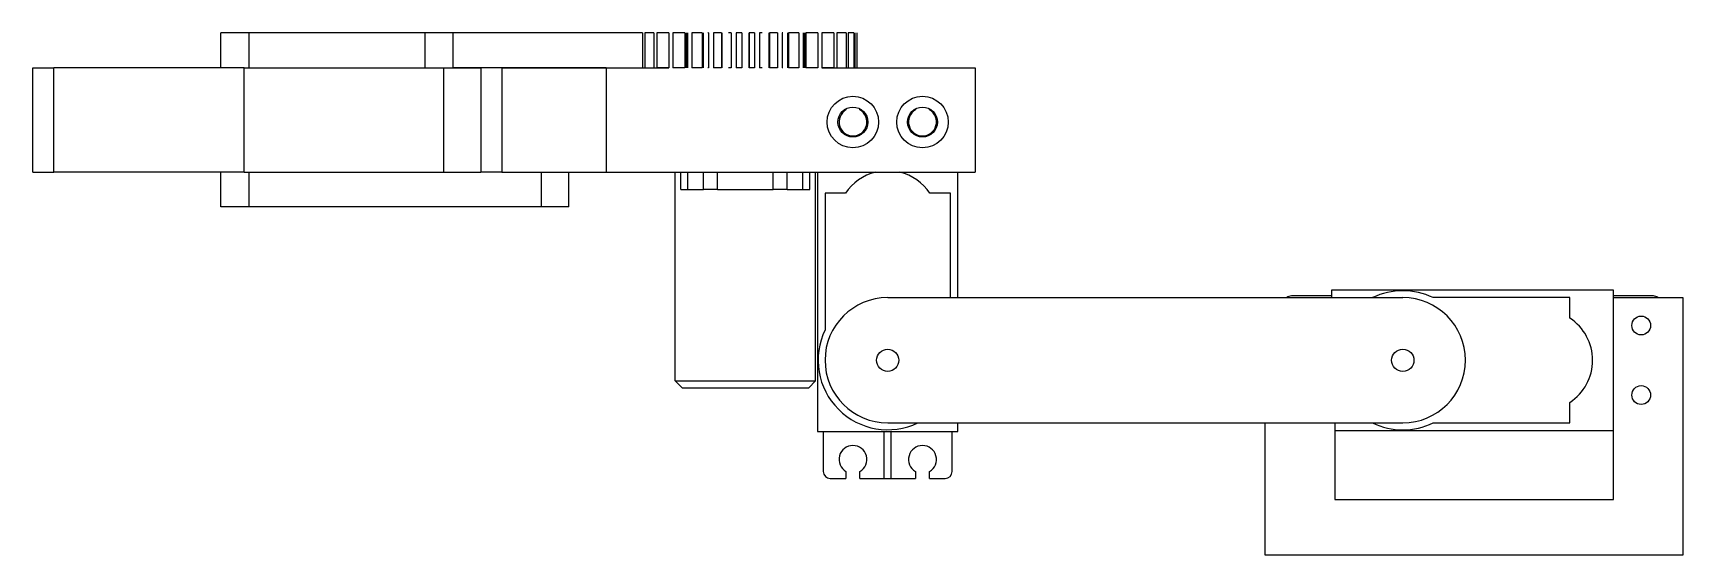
# Model space of a CAD drawing. Header units: millimetres. Extents: x -160 to 77, y 0 to 75.
import ezdxf

# ---------------------------------------------------------------- set-up
doc = ezdxf.new("R2010")
doc.units = ezdxf.units.MM
doc.layers.add('View', color=7, linetype='CONTINUOUS')

msp = doc.modelspace()

# ---------------------------------------------------------------- linework, layer by layer
at = {"layer": 'View'}
for p, q in [((-132.95, 70.03), (-132.95, 75.03)), ((-132.95, 70.03), (-132.95, 75.03)), ((-103.61, 75.03), (-128.95, 75.03)), ((-128.95, 75.03), (-128.95, 70.03)), ((-103.61, 70.03), (-103.61, 75.03)), ((-72.37, 75.03), (-99.61, 75.03)), ((-99.61, 75.03), (-99.61, 70.03)), ((-72.37, 75.03), (-72.37, 70.03)), ((-72.07, 75.03), (-72.07, 70.03)), ((-70.76, 75.03), (-70.76, 70.03)), ((-70.33, 75.03), (-70.33, 70.03)), ((-68.58, 75.03), (-68.58, 70.03)), ((-68.04, 75.03), (-68.04, 70.03)), ((-66.31, 75.03), (-66.31, 70.03)), ((-66.1, 75.03), (-66.1, 70.03)), ((-65.92, 75.03), (-65.92, 70.03)), ((-65.28, 75.03), (-65.28, 70.03)), ((-63.82, 75.03), (-63.82, 70.03)), ((-63.67, 75.03), (-63.67, 70.03)), ((-62.9, 75.03), (-62.9, 70.03)), ((-62.2, 75.03), (-62.2, 70.03)), ((-61.05, 75.03), (-61.05, 70.03)), ((-60.97, 75.03), (-60.97, 70.03)), ((-59.64, 75.03), (-59.64, 70.03)), ((-58.91, 75.03), (-58.91, 70.03)), ((-58.13, 75.03), (-58.13, 70.03)), ((-58.12, 75.03), (-58.12, 70.03)), ((-57.09, 75.03), (-57.09, 70.03)), ((-57.08, 75.03), (-57.08, 70.03)), ((-56.3, 75.03), (-56.3, 70.03)), ((-55.57, 75.03), (-55.57, 70.03)), ((-54.25, 75.03), (-54.25, 70.03)), ((-54.16, 75.03), (-54.16, 70.03)), ((-53.01, 75.03), (-53.01, 70.03)), ((-52.31, 75.03), (-52.31, 70.03)), ((-51.55, 75.03), (-51.55, 70.03)), ((-51.39, 75.03), (-51.39, 70.03)), ((-49.93, 75.03), (-49.93, 70.03)), ((-49.29, 75.03), (-49.29, 70.03)), ((-49.11, 75.03), (-49.11, 70.03)), ((-48.9, 75.03), (-48.9, 70.03)), ((-47.18, 75.03), (-47.18, 70.03)), ((-46.63, 75.03), (-46.63, 70.03)), ((-44.88, 75.03), (-44.88, 70.03)), ((-44.45, 75.03), (-44.45, 70.03)), ((-43.14, 75.03), (-43.14, 70.03)), ((-42.84, 75.03), (-42.84, 70.03)), ((-42.04, 75.03), (-42.04, 70.03)), ((-41.88, 75.03), (-41.88, 70.03)), ((-41.61, 75.03), (-41.61, 70.03)), ((-159.95, 55.03), (-159.95, 70.03)), ((-129.62, 70.03), (-156.95, 70.03)), ((-156.95, 55.03), (-156.95, 70.03)), ((-129.62, 55.03), (-129.62, 70.03)), ((-129.62, 70.03), (-100.94, 70.03)), ((-100.94, 55.03), (-100.94, 70.03)), ((-77.61, 70.03), (-99.61, 70.03)), ((-95.63, 70.03), (-95.63, 55.03)), ((-92.61, 70.03), (-77.61, 70.03)), ((-92.61, 70.03), (-92.61, 55.03)), ((-77.61, 70.03), (-77.61, 55.03)), ((-77.61, 70.03), (-68.58, 70.03)), ((-46.63, 70.03), (-24.61, 70.03)), ((-24.61, 70.03), (-24.61, 55.03)), ((-43.16, 64.13), (-43.16, 63.96)), ((-41.16, 63.96), (-41.16, 64.13)), ((-33.16, 64.13), (-33.16, 63.96)), ((-31.16, 63.96), (-31.16, 64.13)), ((-129.62, 55.03), (-156.95, 55.03)), ((-132.95, 50.03), (-132.95, 55.03)), ((-132.95, 50.03), (-132.95, 55.03)), ((-129.62, 55.03), (-100.94, 55.03)), ((-128.95, 55.03), (-128.95, 50.03)), ((-92.61, 55.03), (-95.63, 55.03)), ((-92.61, 55.03), (-77.61, 55.03)), ((-86.95, 55.03), (-86.95, 50.03)), ((-82.95, 50.03), (-82.95, 55.03)), ((-77.61, 55.03), (-24.61, 55.03)), ((-67.71, 25.03), (-67.71, 55.03)), ((-66.86, 52.53), (-66.86, 55.03)), ((-65.86, 52.53), (-65.86, 55.03)), ((-63.61, 52.53), (-63.61, 55.03)), ((-61.61, 52.53), (-61.61, 55.03)), ((-53.61, 52.53), (-53.61, 55.03)), ((-51.61, 52.53), (-51.61, 55.03)), ((-49.36, 52.53), (-49.36, 55.03)), ((-48.36, 52.53), (-48.36, 55.03)), ((-47.51, 25.03), (-47.51, 55.03)), ((-47.26, 55.03), (-47.26, 17.73)), ((-27.06, 36.98), (-27.06, 55.03)), ((-65.86, 52.53), (-63.61, 52.53)), ((-61.61, 52.53), (-53.61, 52.53)), ((-51.61, 52.53), (-49.36, 52.53)), ((-86.95, 50.03), (-128.95, 50.03)), ((-43.21, 51.98), (-46.16, 51.98)), ((-46.16, 51.98), (-46.16, 32.35)), ((-28.16, 51.98), (-31.1, 51.98)), ((-28.16, 36.98), (-28.16, 51.98)), ((26.59, 38.08), (26.59, 36.98)), ((67.09, 38.08), (26.59, 38.08)), ((67.09, 36.98), (67.09, 38.08)), ((-37.16, 36.98), (36.84, 36.98)), ((26.59, 37.23), (20.84, 37.23)), ((60.84, 36.98), (41.21, 36.98)), ((60.84, 34.04), (60.84, 36.98)), ((72.84, 37.23), (67.09, 37.23)), ((67.09, 7.98), (67.09, 36.98)), ((67.09, 36.98), (77.09, 36.98)), ((77.09, 36.98), (77.09, -0.02)), ((-67.71, 25.03), (-66.71, 24.03)), ((-67.71, 25.03), (-47.51, 25.03)), ((-66.71, 24.03), (-48.51, 24.03)), ((-47.51, 25.03), (-48.51, 24.03)), ((60.84, 18.98), (60.84, 21.92)), ((-37.16, 18.98), (36.84, 18.98)), ((-27.06, 17.73), (-27.06, 18.98)), ((17.09, -0.02), (17.09, 18.98)), ((27.09, 18.98), (27.09, 7.98)), ((41.21, 18.98), (60.84, 18.98)), ((-47.26, 17.73), (-27.06, 17.73)), ((-46.41, 17.73), (-46.41, 11.98)), ((-37.66, 10.98), (-37.66, 17.73)), ((-36.66, 10.98), (-36.66, 17.73)), ((-27.91, 11.98), (-27.91, 17.73)), ((27.09, 17.88), (67.09, 17.88)), ((-43.16, 12), (-43.16, 10.98)), ((-41.16, 10.98), (-41.16, 12)), ((-33.16, 12), (-33.16, 10.98)), ((-31.16, 10.98), (-31.16, 12)), ((-45.41, 10.98), (-43.16, 10.98)), ((-41.16, 10.98), (-37.66, 10.98)), ((-37.66, 10.98), (-36.66, 10.98)), ((-36.66, 10.98), (-33.16, 10.98)), ((-31.16, 10.98), (-28.91, 10.98)), ((27.09, 7.98), (67.09, 7.98)), ((77.09, -0.02), (17.09, -0.02))]:
    msp.add_line(p, q, dxfattribs=at)
for centre, radius in [((-42.16, 62.23), 3.7), ((-42.16, 62.23), 2.15), ((-32.16, 62.23), 3.7), ((-32.16, 62.23), 2.15), ((71.09, 32.98), 1.35), ((-37.16, 27.98), 1.6), ((36.84, 27.98), 1.6), ((71.09, 22.98), 1.35)]:
    msp.add_circle(centre, radius, dxfattribs=at)
for centre, radius, start, end in [((-42.16, 62.23), 2, 120, 60), ((-32.16, 62.23), 2, 120, 60), ((-37.16, 48), 7.25, 103.9826, 146.655), ((-37.16, 48), 7.25, 33.345, 76.0174), ((36.85, 27.98), 10, 64.1581, 115.8419), ((-37.16, 27.98), 9, 90, -90), ((20.84, 36.23), 1, 90, 131.4096), ((36.84, 27.98), 9, -90, 90), ((72.84, 36.23), 1, 48.5904, 90), ((56.86, 27.98), 7.25, -56.655, 56.655), ((-37.16, 27.99), 10, 154.1581, -64.2947), ((36.85, 27.98), 10, -115.8419, -64.1581), ((-42.16, 13.73), 2, -60, -120), ((-32.16, 13.73), 2, -60, -120), ((-45.41, 11.98), 1, 180, -90), ((-28.91, 11.98), 1, -90, 0)]:
    msp.add_arc(centre, radius, start, end, dxfattribs=at)
for points, degree, knots in [([(-128.95, 75.03), (-129.39, 75.03), (-129.84, 75.03), (-130.27, 75.03), (-130.68, 75.03), (-131.07, 75.03), (-131.44, 75.03), (-131.77, 75.03), (-132.07, 75.03), (-132.33, 75.03), (-132.55, 75.03), (-132.72, 75.03), (-132.85, 75.03), (-132.92, 75.03), (-132.95, 75.03)], 1, [3.141593, 3.141593, 3.253792, 3.365992, 3.478192, 3.590392, 3.702591, 3.814791, 3.926991, 4.039191, 4.15139, 4.26359, 4.37579, 4.487989, 4.600189, 4.712389, 4.712389]), ([(-66.31, 75.03), (-66.41, 75.03), (-66.53, 75.03), (-66.65, 75.03), (-66.78, 75.03), (-66.92, 75.03), (-67.06, 75.03), (-67.37, 75.03), (-67.7, 75.03), (-68.04, 75.03)], 3, [0, 0, 0, 0, 0.456208, 0.456208, 0.456208, 0.951841, 0.951841, 0.951841, 2.033221, 2.033221, 2.033221, 2.033221]), ([(-63.82, 75.03), (-63.89, 75.03), (-63.99, 75.03), (-64.08, 75.03), (-64.19, 75.03), (-64.31, 75.03), (-64.43, 75.03), (-64.7, 75.03), (-64.98, 75.03), (-65.28, 75.03)], 3, [0, 0, 0, 0, 0.456208, 0.456208, 0.456208, 0.951841, 0.951841, 0.951841, 2.033221, 2.033221, 2.033221, 2.033221]), ([(-61.05, 75.03), (-61.09, 75.03), (-61.16, 75.03), (-61.24, 75.03), (-61.32, 75.03), (-61.4, 75.03), (-61.5, 75.03), (-61.71, 75.03), (-61.94, 75.03), (-62.2, 75.03)], 3, [0, 0, 0, 0, 0.456208, 0.456208, 0.456208, 0.951841, 0.951841, 0.951841, 2.033221, 2.033221, 2.033221, 2.033221]), ([(-59.64, 75.03), (-59.76, 75.03), (-59.85, 75.03), (-59.92, 75.03), (-59.98, 75.03), (-60.03, 75.03), (-60.03, 75.03)], 3, [0, 0, 0, 0, 0.929312, 0.929312, 0.929312, 1.824761, 1.824761, 1.824761, 1.824761]), ([(-58.13, 75.03), (-58.15, 75.03), (-58.18, 75.03), (-58.23, 75.03), (-58.28, 75.03), (-58.33, 75.03), (-58.4, 75.03), (-58.54, 75.03), (-58.71, 75.03), (-58.91, 75.03)], 3, [0, 0, 0, 0, 0.456208, 0.456208, 0.456208, 0.951841, 0.951841, 0.951841, 2.033221, 2.033221, 2.033221, 2.033221]), ([(-56.3, 75.03), (-56.5, 75.03), (-56.67, 75.03), (-56.81, 75.03), (-56.88, 75.03), (-56.94, 75.03), (-56.98, 75.03), (-57.03, 75.03), (-57.07, 75.03), (-57.08, 75.03)], 3, [0, 0, 0, 0, 1.081381, 1.081381, 1.081381, 1.577014, 1.577014, 1.577014, 2.033221, 2.033221, 2.033221, 2.033221]), ([(-55.18, 75.03), (-55.18, 75.03), (-55.23, 75.03), (-55.29, 75.03), (-55.36, 75.03), (-55.46, 75.03), (-55.57, 75.03)], 3, [0.20846, 0.20846, 0.20846, 0.20846, 1.10391, 1.10391, 1.10391, 2.033221, 2.033221, 2.033221, 2.033221]), ([(-53.01, 75.03), (-53.27, 75.03), (-53.5, 75.03), (-53.71, 75.03), (-53.81, 75.03), (-53.9, 75.03), (-53.98, 75.03), (-54.05, 75.03), (-54.12, 75.03), (-54.16, 75.03)], 3, [0, 0, 0, 0, 1.081381, 1.081381, 1.081381, 1.577014, 1.577014, 1.577014, 2.033221, 2.033221, 2.033221, 2.033221]), ([(-49.93, 75.03), (-50.23, 75.03), (-50.52, 75.03), (-50.78, 75.03), (-50.9, 75.03), (-51.02, 75.03), (-51.13, 75.03), (-51.23, 75.03), (-51.32, 75.03), (-51.39, 75.03)], 3, [0, 0, 0, 0, 1.081381, 1.081381, 1.081381, 1.577014, 1.577014, 1.577014, 2.033221, 2.033221, 2.033221, 2.033221]), ([(-47.18, 75.03), (-47.51, 75.03), (-47.84, 75.03), (-48.15, 75.03), (-48.29, 75.03), (-48.43, 75.03), (-48.56, 75.03), (-48.68, 75.03), (-48.8, 75.03), (-48.9, 75.03)], 3, [0, 0, 0, 0, 1.081381, 1.081381, 1.081381, 1.577014, 1.577014, 1.577014, 2.033221, 2.033221, 2.033221, 2.033221]), ([(-66.31, 70.03), (-66.41, 70.03), (-66.53, 70.03), (-66.65, 70.03), (-66.78, 70.03), (-66.92, 70.03), (-67.06, 70.03), (-67.37, 70.03), (-67.7, 70.03), (-68.04, 70.03)], 3, [0, 0, 0, 0, 0.456208, 0.456208, 0.456208, 0.951841, 0.951841, 0.951841, 2.033221, 2.033221, 2.033221, 2.033221]), ([(-63.82, 70.03), (-63.89, 70.03), (-63.99, 70.03), (-64.08, 70.03), (-64.19, 70.03), (-64.31, 70.03), (-64.43, 70.03), (-64.7, 70.03), (-64.98, 70.03), (-65.28, 70.03)], 3, [0, 0, 0, 0, 0.456208, 0.456208, 0.456208, 0.951841, 0.951841, 0.951841, 2.033221, 2.033221, 2.033221, 2.033221]), ([(-61.05, 70.03), (-61.09, 70.03), (-61.16, 70.03), (-61.24, 70.03), (-61.32, 70.03), (-61.4, 70.03), (-61.5, 70.03), (-61.71, 70.03), (-61.94, 70.03), (-62.2, 70.03)], 3, [0, 0, 0, 0, 0.456208, 0.456208, 0.456208, 0.951841, 0.951841, 0.951841, 2.033221, 2.033221, 2.033221, 2.033221]), ([(-59.64, 70.03), (-59.76, 70.03), (-59.85, 70.03), (-59.92, 70.03), (-59.98, 70.03), (-60.03, 70.03), (-60.03, 70.03)], 3, [0, 0, 0, 0, 0.929312, 0.929312, 0.929312, 1.824761, 1.824761, 1.824761, 1.824761]), ([(-58.13, 70.03), (-58.15, 70.03), (-58.18, 70.03), (-58.23, 70.03), (-58.28, 70.03), (-58.33, 70.03), (-58.4, 70.03), (-58.54, 70.03), (-58.71, 70.03), (-58.91, 70.03)], 3, [0, 0, 0, 0, 0.456208, 0.456208, 0.456208, 0.951841, 0.951841, 0.951841, 2.033221, 2.033221, 2.033221, 2.033221]), ([(-56.3, 70.03), (-56.5, 70.03), (-56.67, 70.03), (-56.81, 70.03), (-56.88, 70.03), (-56.94, 70.03), (-56.98, 70.03), (-57.03, 70.03), (-57.07, 70.03), (-57.08, 70.03)], 3, [0, 0, 0, 0, 1.081381, 1.081381, 1.081381, 1.577014, 1.577014, 1.577014, 2.033221, 2.033221, 2.033221, 2.033221]), ([(-55.18, 70.03), (-55.18, 70.03), (-55.23, 70.03), (-55.29, 70.03), (-55.36, 70.03), (-55.46, 70.03), (-55.57, 70.03)], 3, [0.20846, 0.20846, 0.20846, 0.20846, 1.10391, 1.10391, 1.10391, 2.033221, 2.033221, 2.033221, 2.033221]), ([(-53.01, 70.03), (-53.27, 70.03), (-53.5, 70.03), (-53.71, 70.03), (-53.81, 70.03), (-53.9, 70.03), (-53.98, 70.03), (-54.05, 70.03), (-54.12, 70.03), (-54.16, 70.03)], 3, [0, 0, 0, 0, 1.081381, 1.081381, 1.081381, 1.577014, 1.577014, 1.577014, 2.033221, 2.033221, 2.033221, 2.033221]), ([(-49.93, 70.03), (-50.23, 70.03), (-50.52, 70.03), (-50.78, 70.03), (-50.9, 70.03), (-51.02, 70.03), (-51.13, 70.03), (-51.23, 70.03), (-51.32, 70.03), (-51.39, 70.03)], 3, [0, 0, 0, 0, 1.081381, 1.081381, 1.081381, 1.577014, 1.577014, 1.577014, 2.033221, 2.033221, 2.033221, 2.033221]), ([(-47.18, 70.03), (-47.51, 70.03), (-47.84, 70.03), (-48.15, 70.03), (-48.29, 70.03), (-48.43, 70.03), (-48.56, 70.03), (-48.68, 70.03), (-48.8, 70.03), (-48.9, 70.03)], 3, [0, 0, 0, 0, 1.081381, 1.081381, 1.081381, 1.577014, 1.577014, 1.577014, 2.033221, 2.033221, 2.033221, 2.033221]), ([(-66.86, 52.53), (-66.85, 52.53), (-66.85, 52.53), (-66.85, 52.53), (-66.84, 52.53), (-66.84, 52.53), (-66.83, 52.53), (-66.82, 52.53), (-66.81, 52.53), (-66.8, 52.53), (-66.79, 52.53), (-66.77, 52.53), (-66.76, 52.53), (-66.74, 52.53), (-66.72, 52.53), (-66.7, 52.53), (-66.68, 52.53), (-66.66, 52.53), (-66.64, 52.53), (-66.61, 52.53), (-66.59, 52.53), (-66.56, 52.53), (-66.54, 52.53), (-66.51, 52.53), (-66.48, 52.53), (-66.42, 52.53), (-66.36, 52.53), (-66.29, 52.53), (-66.15, 52.53), (-66.01, 52.53), (-65.86, 52.53)], 3, [4.712389, 4.712389, 4.712389, 4.712389, 4.824589, 4.824589, 4.824589, 4.936788, 4.936788, 4.936788, 5.048988, 5.048988, 5.048988, 5.161188, 5.161188, 5.161188, 5.273388, 5.273388, 5.273388, 5.385587, 5.385587, 5.385587, 5.497787, 5.497787, 5.497787, 5.609987, 5.609987, 5.609987, 5.834386, 5.834386, 5.834386, 6.283185, 6.283185, 6.283185, 6.283185]), ([(-128.95, 50.03), (-129.39, 50.03), (-129.84, 50.03), (-130.27, 50.03), (-130.68, 50.03), (-131.07, 50.03), (-131.44, 50.03), (-131.77, 50.03), (-132.07, 50.03), (-132.33, 50.03), (-132.55, 50.03), (-132.72, 50.03), (-132.85, 50.03), (-132.92, 50.03), (-132.95, 50.03)], 1, [3.141593, 3.141593, 3.253792, 3.365992, 3.478192, 3.590392, 3.702591, 3.814791, 3.926991, 4.039191, 4.15139, 4.26359, 4.37579, 4.487989, 4.600189, 4.712389, 4.712389]), ([(-82.95, 50.03), (-82.97, 50.03), (-83.05, 50.03), (-83.17, 50.03), (-83.34, 50.03), (-83.56, 50.03), (-83.82, 50.03), (-84.12, 50.03), (-84.45, 50.03), (-84.82, 50.03), (-85.21, 50.03), (-85.62, 50.03), (-86.06, 50.03), (-86.5, 50.03), (-86.95, 50.03)], 1, [1.570796, 1.570796, 1.682996, 1.795196, 1.907396, 2.019595, 2.131795, 2.243995, 2.356194, 2.468394, 2.580594, 2.692794, 2.804993, 2.917193, 3.029393, 3.141593, 3.141593])]:
    msp.add_open_spline(points, degree=degree, knots=knots, dxfattribs=at)
for points, degree in [([(-99.61, 75.03), (-100.06, 75.03), (-100.5, 75.03), (-100.71, 75.03), (-100.93, 75.03), (-101.13, 75.03), (-101.34, 75.03), (-101.54, 75.03), (-101.73, 75.03), (-101.92, 75.03), (-102.1, 75.03), (-102.27, 75.03), (-102.43, 75.03), (-102.58, 75.03), (-102.73, 75.03), (-102.86, 75.03), (-102.99, 75.03), (-103.1, 75.03), (-103.21, 75.03), (-103.3, 75.03), (-103.38, 75.03), (-103.44, 75.03), (-103.51, 75.03), (-103.54, 75.03), (-103.58, 75.03), (-103.59, 75.03), (-103.61, 75.03)], 2), ([(-70.76, 75.03), (-71.41, 75.03), (-72.07, 75.03)], 2), ([(-68.58, 75.03), (-69.12, 75.03), (-69.73, 75.03), (-70.33, 75.03)], 3), ([(-62.9, 75.03), (-62.98, 75.03), (-62.98, 75.03)], 2), ([(-55.19, 75.03), (-55.18, 75.03), (-55.18, 75.03)], 2), ([(-52.23, 75.03), (-52.23, 75.03), (-52.31, 75.03)], 2), ([(-44.88, 75.03), (-45.49, 75.03), (-46.09, 75.03), (-46.63, 75.03)], 3), ([(-43.14, 75.03), (-43.8, 75.03), (-44.45, 75.03)], 2), ([(-42.04, 75.03), (-42.43, 75.03), (-42.84, 75.03)], 2), ([(-159.95, 70.03), (-159.94, 70.03), (-159.93, 70.03), (-159.9, 70.03), (-159.87, 70.03), (-159.82, 70.03), (-159.78, 70.03), (-159.71, 70.03), (-159.65, 70.03), (-159.57, 70.03), (-159.49, 70.03), (-159.39, 70.03), (-159.29, 70.03), (-159.18, 70.03), (-159.07, 70.03), (-158.94, 70.03), (-158.82, 70.03), (-158.68, 70.03), (-158.54, 70.03), (-158.39, 70.03), (-158.25, 70.03), (-158.09, 70.03), (-157.94, 70.03), (-157.78, 70.03), (-157.61, 70.03), (-157.28, 70.03), (-156.95, 70.03)], 2), ([(-100.94, 70.03), (-100.68, 70.03), (-100.41, 70.03), (-99.88, 70.03), (-99.33, 70.03), (-99.06, 70.03), (-98.79, 70.03), (-98.53, 70.03), (-98.27, 70.03), (-98.02, 70.03), (-97.77, 70.03), (-97.54, 70.03), (-97.31, 70.03), (-97.1, 70.03), (-96.89, 70.03), (-96.71, 70.03), (-96.52, 70.03), (-96.37, 70.03), (-96.21, 70.03), (-96.09, 70.03), (-95.96, 70.03), (-95.87, 70.03), (-95.78, 70.03), (-95.73, 70.03), (-95.67, 70.03), (-95.65, 70.03), (-95.63, 70.03)], 2), ([(-68.58, 70.03), (-69.12, 70.03), (-69.73, 70.03), (-70.33, 70.03)], 3), ([(-62.9, 70.03), (-62.98, 70.03), (-62.98, 70.03)], 2), ([(-55.19, 70.03), (-55.18, 70.03), (-55.18, 70.03)], 2), ([(-52.23, 70.03), (-52.23, 70.03), (-52.31, 70.03)], 2), ([(-44.88, 70.03), (-45.49, 70.03), (-46.09, 70.03), (-46.63, 70.03)], 3), ([(-159.95, 55.03), (-159.94, 55.03), (-159.93, 55.03), (-159.9, 55.03), (-159.87, 55.03), (-159.82, 55.03), (-159.78, 55.03), (-159.71, 55.03), (-159.65, 55.03), (-159.57, 55.03), (-159.49, 55.03), (-159.39, 55.03), (-159.29, 55.03), (-159.18, 55.03), (-159.07, 55.03), (-158.94, 55.03), (-158.82, 55.03), (-158.68, 55.03), (-158.54, 55.03), (-158.39, 55.03), (-158.25, 55.03), (-158.09, 55.03), (-157.94, 55.03), (-157.78, 55.03), (-157.61, 55.03), (-157.28, 55.03), (-156.95, 55.03)], 2), ([(-100.94, 55.03), (-100.68, 55.03), (-100.41, 55.03), (-99.88, 55.03), (-99.33, 55.03), (-99.06, 55.03), (-98.79, 55.03), (-98.53, 55.03), (-98.27, 55.03), (-98.02, 55.03), (-97.77, 55.03), (-97.54, 55.03), (-97.31, 55.03), (-97.1, 55.03), (-96.89, 55.03), (-96.71, 55.03), (-96.52, 55.03), (-96.37, 55.03), (-96.21, 55.03), (-96.09, 55.03), (-95.96, 55.03), (-95.87, 55.03), (-95.78, 55.03), (-95.73, 55.03), (-95.67, 55.03), (-95.65, 55.03), (-95.63, 55.03)], 2), ([(-61.61, 52.53), (-62.21, 52.53), (-63, 52.53), (-63.61, 52.53)], 3), ([(-51.61, 52.53), (-52.21, 52.53), (-53, 52.53), (-53.61, 52.53)], 3), ([(-49.36, 52.53), (-49.19, 52.53), (-49.03, 52.53), (-48.92, 52.53), (-48.82, 52.53), (-48.73, 52.53), (-48.65, 52.53), (-48.61, 52.53), (-48.57, 52.53), (-48.54, 52.53), (-48.51, 52.53), (-48.48, 52.53), (-48.46, 52.53), (-48.43, 52.53), (-48.41, 52.53), (-48.4, 52.53), (-48.38, 52.53), (-48.37, 52.53), (-48.36, 52.53), (-48.36, 52.53), (-48.36, 52.53)], 2)]:
    msp.add_open_spline(points, degree=degree, dxfattribs=at)

doc.saveas('drawing.dxf')
